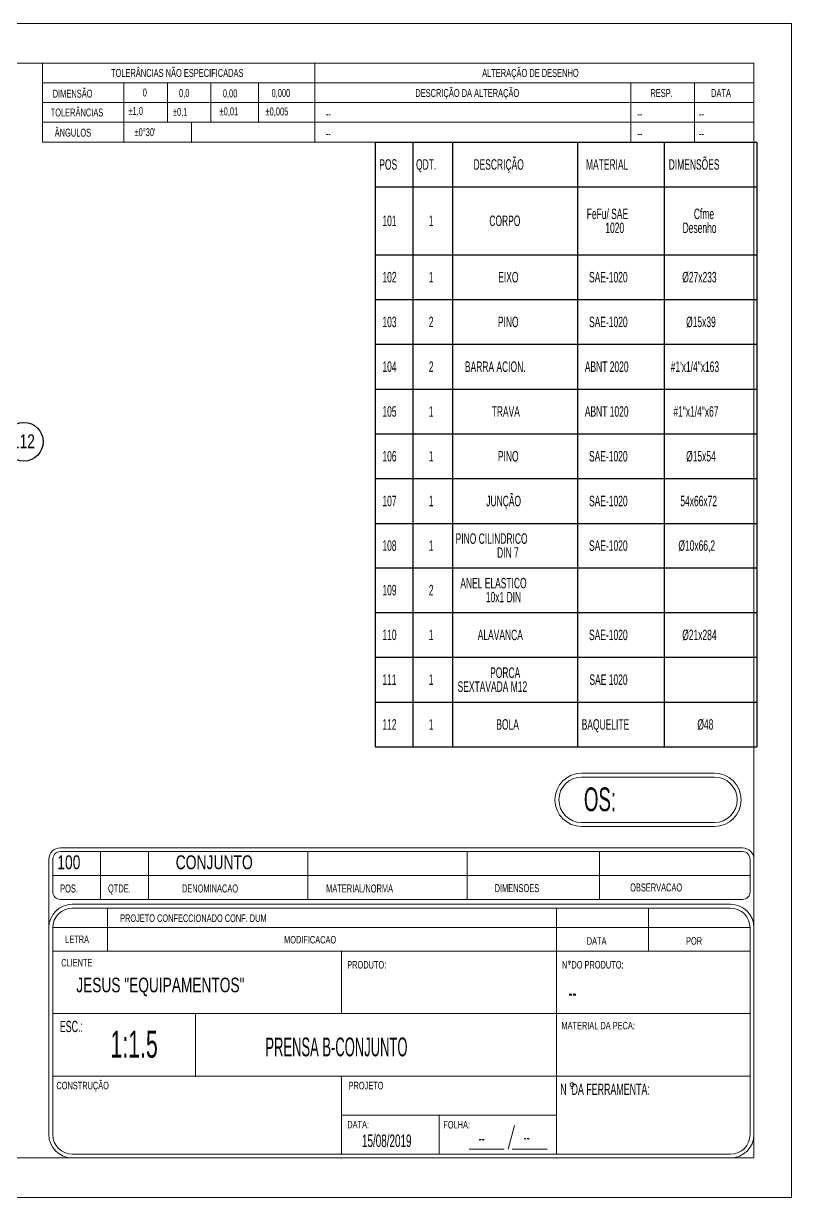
# Model space of a CAD drawing. Header units: millimetres. Extents: x 0 to 630, y 0 to 445.
# Drawn here: x 338.6 to 630, y 0 to 445.5 of the extents above; entities that cross this region are included whole.
import ezdxf

# ---------------------------------------------------------------- set-up
doc = ezdxf.new("R2010")
doc.units = ezdxf.units.MM
doc.header["$LTSCALE"] = 1.5
doc.layers.add('COTAS', color=7, linetype='Continuous')
doc.styles.add('SLDTEXTSTYLE1', font='TXT', dxfattribs={"width": 0.589474})
doc.styles.add('SLDTEXTSTYLE2', font='TXT', dxfattribs={"width": 0.515789})
doc.styles.add('SLDTEXTSTYLE3', font='TXT', dxfattribs={"width": 0.7})
doc.styles.add('SLDTEXTSTYLE4', font='TXT', dxfattribs={"width": 0.695035})
doc.styles.add('SLDTEXTSTYLE5', font='TXT', dxfattribs={"width": 0.605})
doc.styles.add('SLDTEXTSTYLE6', font='TXT', dxfattribs={"width": 0.75})

# ---------------------------------------------------------------- blocks, each defined once
blk = doc.blocks.new('Bloco2')
at = {"color": 7, "linetype": 'Continuous', "lineweight": 18}
for p, q in [((630.12, 445.6), (0.12, 445.6)), ((630.12, 445.6), (630.12, 0.1)), ((615.87, 430.6), (30.12, 430.6)), ((615.87, 15.1), (615.87, 430.6)), ((615.87, 15.1), (30.12, 15.1)), ((630.12, 0.1), (0.12, 0.1))]:
    blk.add_line(p, q, dxfattribs=at)
blk = doc.blocks.new('SW_TABLEANNOTATION_0')
at = {"layer": 'COTAS', "color": 0}
for p, q in [((0, 0), (0, -16.99)), ((0, 0), (14.33, 0)), ((14.33, 0), (14.33, -16.99)), ((14.33, 0), (29.33, 0)), ((29.33, 0), (29.33, -16.99)), ((29.33, 0), (76.74, 0)), ((76.74, 0), (76.74, -16.99)), ((76.74, 0), (109.69, 0)), ((109.69, 0), (109.69, -16.99)), ((109.69, 0), (144.82, 0)), ((144.82, 0), (144.82, -16.99)), ((0, -16.99), (14.33, -16.99)), ((0, -16.99), (0, -42.76)), ((0, -16.99), (144.82, -16.99)), ((14.33, -16.99), (29.33, -16.99)), ((14.33, -16.99), (14.33, -42.76)), ((29.33, -16.99), (76.74, -16.99)), ((29.33, -16.99), (29.33, -42.76)), ((76.74, -16.99), (109.69, -16.99)), ((76.74, -16.99), (76.74, -42.76)), ((109.69, -16.99), (144.82, -16.99)), ((109.69, -16.99), (109.69, -42.76)), ((144.82, -16.99), (144.82, -42.76)), ((0, -42.76), (0, -59.75)), ((0, -42.76), (14.33, -42.76)), ((14.33, -42.76), (14.33, -59.75)), ((14.33, -42.76), (29.33, -42.76)), ((29.33, -42.76), (29.33, -59.75)), ((29.33, -42.76), (76.74, -42.76)), ((76.74, -42.76), (76.74, -59.75)), ((76.74, -42.76), (109.69, -42.76)), ((109.69, -42.76), (109.69, -59.75)), ((109.69, -42.76), (144.82, -42.76)), ((144.82, -42.76), (144.82, -59.75)), ((0, -59.75), (0, -76.74)), ((0, -59.75), (14.33, -59.75)), ((14.33, -59.75), (14.33, -76.74)), ((14.33, -59.75), (29.33, -59.75)), ((29.33, -59.75), (29.33, -76.74)), ((29.33, -59.75), (76.74, -59.75)), ((76.74, -59.75), (76.74, -76.74)), ((76.74, -59.75), (109.69, -59.75)), ((109.69, -59.75), (109.69, -76.74)), ((109.69, -59.75), (144.82, -59.75)), ((144.82, -59.75), (144.82, -76.74)), ((0, -76.74), (0, -93.73)), ((0, -76.74), (14.33, -76.74)), ((14.33, -76.74), (14.33, -93.73)), ((14.33, -76.74), (29.33, -76.74)), ((29.33, -76.74), (29.33, -93.73)), ((29.33, -76.74), (76.74, -76.74)), ((76.74, -76.74), (76.74, -93.73)), ((76.74, -76.74), (109.69, -76.74)), ((109.69, -76.74), (109.69, -93.73)), ((109.69, -76.74), (144.82, -76.74)), ((144.82, -76.74), (144.82, -93.73)), ((0, -93.73), (0, -110.72)), ((0, -93.73), (14.33, -93.73)), ((14.33, -93.73), (14.33, -110.72)), ((14.33, -93.73), (29.33, -93.73)), ((29.33, -93.73), (29.33, -110.72)), ((29.33, -93.73), (76.74, -93.73)), ((76.74, -93.73), (76.74, -110.72)), ((76.74, -93.73), (109.69, -93.73)), ((109.69, -93.73), (109.69, -110.72)), ((109.69, -93.73), (144.82, -93.73)), ((144.82, -93.73), (144.82, -110.72)), ((0, -110.72), (0, -127.71)), ((0, -110.72), (14.33, -110.72)), ((14.33, -110.72), (14.33, -127.71)), ((14.33, -110.72), (29.33, -110.72)), ((29.33, -110.72), (29.33, -127.71)), ((29.33, -110.72), (76.74, -110.72)), ((76.74, -110.72), (76.74, -127.71)), ((76.74, -110.72), (109.69, -110.72)), ((109.69, -110.72), (109.69, -127.71)), ((109.69, -110.72), (144.82, -110.72)), ((144.82, -110.72), (144.82, -127.71)), ((0, -127.71), (0, -144.7)), ((0, -127.71), (14.33, -127.71)), ((14.33, -127.71), (14.33, -144.7)), ((14.33, -127.71), (29.33, -127.71)), ((29.33, -127.71), (29.33, -144.7)), ((29.33, -127.71), (76.74, -127.71)), ((76.74, -127.71), (76.74, -144.7)), ((76.74, -127.71), (109.69, -127.71)), ((109.69, -127.71), (109.69, -144.7)), ((109.69, -127.71), (144.82, -127.71)), ((144.82, -127.71), (144.82, -144.7)), ((0, -144.7), (0, -161.52)), ((0, -144.7), (14.33, -144.7)), ((14.33, -144.7), (14.33, -161.52)), ((14.33, -144.7), (29.33, -144.7)), ((29.33, -144.7), (29.33, -161.52)), ((29.33, -144.7), (76.74, -144.7)), ((76.74, -144.7), (76.74, -161.52)), ((76.74, -144.7), (109.69, -144.7)), ((109.69, -144.7), (109.69, -161.52)), ((109.69, -144.7), (144.82, -144.7)), ((144.82, -144.7), (144.82, -161.52)), ((0, -161.52), (0, -178.51)), ((0, -161.52), (14.33, -161.52)), ((14.33, -161.52), (14.33, -178.51)), ((14.33, -161.52), (29.33, -161.52)), ((29.33, -161.52), (29.33, -178.51)), ((29.33, -161.52), (76.74, -161.52)), ((76.74, -161.52), (76.74, -178.51)), ((76.74, -161.52), (109.69, -161.52)), ((109.69, -161.52), (109.69, -178.51)), ((109.69, -161.52), (144.82, -161.52)), ((144.82, -161.52), (144.82, -178.51)), ((0, -178.51), (0, -195.49)), ((0, -178.51), (14.33, -178.51)), ((14.33, -178.51), (14.33, -195.49)), ((14.33, -178.51), (29.33, -178.51)), ((29.33, -178.51), (29.33, -195.49)), ((29.33, -178.51), (76.74, -178.51)), ((76.74, -178.51), (76.74, -195.49)), ((76.74, -178.51), (109.69, -178.51)), ((109.69, -178.51), (109.69, -195.49)), ((109.69, -178.51), (144.82, -178.51)), ((144.82, -178.51), (144.82, -195.49)), ((0, -195.49), (0, -212.48)), ((0, -195.49), (14.33, -195.49)), ((14.33, -195.49), (14.33, -212.48)), ((14.33, -195.49), (29.33, -195.49)), ((29.33, -195.49), (29.33, -212.48)), ((29.33, -195.49), (76.74, -195.49)), ((76.74, -195.49), (76.74, -212.48)), ((76.74, -195.49), (109.69, -195.49)), ((109.69, -195.49), (109.69, -212.48)), ((109.69, -195.49), (144.82, -195.49)), ((144.82, -195.49), (144.82, -212.48)), ((0, -212.48), (0, -229.47)), ((0, -212.48), (14.33, -212.48)), ((14.33, -212.48), (14.33, -229.47)), ((14.33, -212.48), (29.33, -212.48)), ((29.33, -212.48), (29.33, -229.47)), ((29.33, -212.48), (76.74, -212.48)), ((76.74, -212.48), (76.74, -229.47)), ((76.74, -212.48), (109.69, -212.48)), ((109.69, -212.48), (109.69, -229.47)), ((109.69, -212.48), (144.82, -212.48)), ((144.82, -212.48), (144.82, -229.47)), ((0, -229.47), (14.33, -229.47)), ((14.33, -229.47), (29.33, -229.47)), ((29.33, -229.47), (76.74, -229.47)), ((76.74, -229.47), (109.69, -229.47)), ((109.69, -229.47), (144.82, -229.47))]:
    blk.add_line(p, q, dxfattribs=at)
at = {"layer": 'COTAS', "color": 0, "attachment_point": 1, "style": 'SLDTEXTSTYLE5'}
for s, insert, char_height in [('POS', (1.58, -6.51), 3.969), ('QDT.', (15.51, -6.51), 3.969), ('DESCRIÇÃO', (37.31, -6.51), 3.969), ('MATERIAL', (79.99, -6.51), 3.969), ('DIMENSÕES', (111.38, -6.51), 3.969), ('FeFu/ SAE', (80.28, -25.25), 3.969), ('Cfme', (120.93, -25.25), 3.969), ('101', (2.76, -27.89), 3.969), ('1', (20.36, -27.89), 3.97), ('CORPO', (43.33, -27.89), 3.969), ('1020', (87.34, -30.54), 3.969), ('Desenho', (116.67, -30.54), 3.969), ('102', (2.76, -49.27), 3.969), ('1', (20.36, -49.27), 3.97), ('EIXO', (46.71, -49.27), 3.969), ('SAE-1020', (81.16, -49.27), 3.969), ('Ø27x233', (116.52, -49.27), 3.969), ('103', (2.76, -66.26), 3.969), ('2', (20.36, -66.26), 3.97), ('PINO', (46.57, -66.26), 3.969), ('SAE-1020', (81.16, -66.26), 3.969), ('Ø15x39', (117.99, -66.26), 3.969), ('104', (2.76, -83.25), 3.969), ('2', (20.36, -83.25), 3.97), ('BARRA ACION.', (34.07, -83.25), 3.9688), ('ABNT 2020', (79.55, -83.25), 3.969), ('#1\'x1/4"x163', (112.14, -83.25), 3.9688), ('105', (2.76, -100.24), 3.969), ('1', (20.36, -100.24), 3.97), ('TRAVA', (44.21, -100.24), 3.969), ('ABNT 1020', (79.55, -100.24), 3.969), ('#1"x1/4"x67', (113.17, -100.24), 3.9688), ('106', (2.76, -117.23), 3.969), ('1', (20.36, -117.23), 3.97), ('PINO', (46.57, -117.23), 3.969), ('SAE-1020', (81.16, -117.23), 3.969), ('Ø15x54', (117.99, -117.23), 3.969), ('JUNÇÃO', (42.16, -134.22), 3.969), ('107', (2.76, -134.22), 3.969), ('1', (20.36, -134.22), 3.97), ('SAE-1020', (81.16, -134.22), 3.969), ('54x66x72', (115.79, -134.22), 3.969), ('108', (2.76, -151.13), 3.969), ('1', (20.36, -151.13), 3.97), ('PINO CILINDRICO', (30.54, -148.48), 3.9688), ('SAE-1020', (81.16, -151.13), 3.969), ('Ø10x66,2', (115.05, -151.13), 3.969), ('DIN 7', (46.27, -153.77), 3.969), ('109', (2.76, -168.03), 3.969), ('2', (20.36, -168.03), 3.97), ('ANEL ELASTICO', (32.31, -165.38), 3.9688), ('10x1 DIN', (42.01, -170.67), 3.969), ('110', (2.76, -185.02), 3.969), ('1', (20.36, -185.02), 3.97), ('ALAVANCA', (38.92, -185.02), 3.969), ('SAE-1020', (81.16, -185.02), 3.969), ('Ø21x284', (116.52, -185.02), 3.969), ('PORCA', (43.63, -199.36), 3.969), ('111', (2.76, -202.01), 3.969), ('1', (20.36, -202.01), 3.97), ('SEXTAVADA M12', (31.28, -204.65), 3.9688), ('SAE 1020', (81.31, -202.01), 3.969), ('112', (2.76, -219), 3.969), ('1', (20.36, -219), 3.97), ('BOLA', (45.98, -219), 3.969), ('BAQUELITE', (78.37, -219), 3.969), ('Ø48', (122.26, -219), 3.969)]:
    blk.add_mtext(s, dxfattribs=dict(at, insert=insert, char_height=char_height))
blk = doc.blocks.new('SW_NOTE_0_13')
at = {"layer": 'COTAS', "color": 0}
blk.add_circle((6.42, -3.61), 7.36, dxfattribs=at)
at = {"layer": 'COTAS', "color": 0, "insert": (6.26, -0.82), "char_height": 5.25, "attachment_point": 2, "style": 'SLDTEXTSTYLE6'}
blk.add_mtext('112', dxfattribs=at)

msp = doc.modelspace()

# ---------------------------------------------------------------- linework, layer by layer
at = {"color": 7, "linetype": 'Continuous', "lineweight": 18}
for p, q in [((615.75, 430.5), (345.75, 430.5)), ((345.75, 400.5), (345.75, 430.5)), ((449.17, 400.5), (449.17, 430.5)), ((615.75, 430.5), (615.75, 400.5)), ((345.75, 423), (449.17, 423)), ((376.7, 400.5), (376.7, 423)), ((393.2, 408), (393.2, 423)), ((409.7, 408), (409.7, 423)), ((427.7, 408), (427.7, 423)), ((449.17, 423), (615.75, 423)), ((568.97, 400.5), (568.97, 423)), ((593.25, 400.5), (593.25, 423)), ((345.75, 415.5), (449.17, 415.5)), ((449.17, 415.5), (615.75, 415.5)), ((345.75, 408), (449.17, 408)), ((402.29, 408), (402.29, 400.5)), ((449.17, 408), (615.75, 408)), ((345.75, 400.5), (449.17, 400.5)), ((449.17, 400.5), (615.75, 400.5)), ((600.75, 161.04), (550.35, 161.04)), ((600.75, 159.54), (550.35, 159.54)), ((550.35, 142.29), (600.75, 142.29)), ((550.35, 140.79), (600.75, 140.79)), ((611.34, 132.71), (352.62, 132.71)), ((611.34, 131.24), (352.62, 131.24)), ((367.82, 113.1), (367.82, 131.24)), ((385.97, 113.1), (385.97, 131.24)), ((446.45, 113.1), (446.45, 131.24)), ((506.93, 113.1), (506.93, 131.24)), ((557.18, 113.1), (557.18, 131.24)), ((348.21, 23.89), (348.21, 128.3)), ((348.21, 128.3), (348.21, 108.69)), ((349.68, 128.3), (349.68, 116.04)), ((614.28, 116.04), (614.28, 128.3)), ((615.75, 23.89), (615.75, 128.3)), ((349.68, 122.17), (614.28, 122.17)), ((352.62, 113.1), (611.34, 113.1)), ((357.1, 111.28), (606.86, 111.28)), ((357.1, 109.8), (606.86, 109.8)), ((370.43, 93.51), (370.43, 109.8)), ((540.78, 109.8), (540.78, 93.51)), ((575.76, 109.8), (575.76, 93.51)), ((349.69, 23.89), (349.69, 102.4)), ((349.69, 102.4), (614.27, 102.4)), ((614.27, 102.4), (614.27, 23.89)), ((349.69, 93.51), (614.27, 93.51)), ((459.31, 93.51), (459.31, 69.81)), ((540.78, 93.51), (540.78, 69.81)), ((545.53, 88.65), (545.92, 88.65)), ((545.53, 88.61), (545.92, 88.61)), ((349.69, 69.81), (614.27, 69.81)), ((403.89, 46.11), (403.89, 69.81)), ((540.78, 46.11), (540.78, 69.81)), ((349.69, 46.11), (614.27, 46.11)), ((459.31, 46.11), (459.31, 16.48)), ((540.78, 46.11), (540.78, 16.48)), ((546.27, 41.46), (547.04, 41.46)), ((459.31, 31.29), (540.78, 31.29)), ((496.34, 31.29), (496.34, 16.48)), ((524.89, 27.28), (522.51, 18.39)), ((521.03, 18.39), (507.69, 18.39)), ((523.99, 18.39), (537.32, 18.39)), ((606.86, 16.48), (357.1, 16.48)), ((606.86, 15), (357.1, 15)), ((614.89, 15), (615.75, 15)), ((615.75, 15), (615.75, 15.86))]:
    msp.add_line(p, q, dxfattribs=at)
for centre, radius in [((545.73, 89.45), 0.37), ((545.73, 89.42), 0.37), ((546.7, 42.84), 0.741)]:
    msp.add_circle(centre, radius, dxfattribs=at)
for centre, radius, start, end in [((550.35, 150.91), 10.12, 90, 270), ((600.75, 150.91), 10.12, 270, 90), ((550.35, 150.91), 8.62, 90, 270), ((600.75, 150.91), 8.62, 270, 90), ((352.62, 128.3), 4.41, 90, 180), ((352.62, 128.3), 2.94, 90, 180), ((611.34, 128.3), 4.41, 0, 90), ((611.34, 128.3), 2.94, 0, 90), ((352.62, 116.04), 2.94, 180, 270), ((611.34, 116.04), 2.94, 270, 0), ((357.1, 102.4), 8.89, 90, 180), ((357.1, 102.4), 7.41, 90, 180), ((606.86, 102.4), 8.89, 0, 90), ((606.86, 102.4), 7.41, 0, 90), ((357.1, 23.89), 8.89, 180, 270), ((357.1, 23.89), 7.41, 180, 270), ((606.86, 23.89), 7.41, 270, 0), ((606.86, 23.89), 8.89, 270, 0)]:
    msp.add_arc(centre, radius, start, end, dxfattribs=at)

# ---------------------------------------------------------------- block references
at = {"layer": 'COTAS'}
for name, p in [('Bloco2', (-0.12, -0.1)), ('SW_TABLEANNOTATION_0', (472.02, 400.5)), ('SW_NOTE_0_13', (332.28, 290.4))]:
    msp.add_blockref(name, p, dxfattribs=at)

# ---------------------------------------------------------------- texts
at = {"color": 7, "linetype": 'Continuous', "lineweight": 0}
for s, insert, char_height, attachment_point, style in [('TOLERÂNCIAS NÃO ESPECIFICADAS', (396.93, 428.24), 3, 2, 'SLDTEXTSTYLE1'), ('ALTERAÇÃO DE DESENHO', (530.93, 428.24), 3, 2, 'SLDTEXTSTYLE1'), ('DIMENSÃO', (349.68, 420.38), 3, 1, 'SLDTEXTSTYLE1'), ('0', (383.83, 420.81), 3, 1, 'SLDTEXTSTYLE1'), ('0,0', (397.61, 420.62), 3, 1, 'SLDTEXTSTYLE1'), ('0,00', (414.23, 420.48), 3, 1, 'SLDTEXTSTYLE1'), ('0,000', (432.72, 420.62), 3, 1, 'SLDTEXTSTYLE1'), ('DESCRIÇÃO DA ALTERAÇÃO', (487.25, 420.62), 3, 1, 'SLDTEXTSTYLE1'), ('RESP.', (576.47, 420.62), 3, 1, 'SLDTEXTSTYLE1'), ('DATA', (599.48, 420.62), 3, 1, 'SLDTEXTSTYLE1'), ('TOLERÂNCIAS', (348.9, 413.22), 3, 1, 'SLDTEXTSTYLE1'), ('±1,0', (378.43, 413.77), 3, 1, 'SLDTEXTSTYLE1'), ('±0,1', (395.29, 413.47), 3, 1, 'SLDTEXTSTYLE1'), ('±0,01', (412.99, 413.65), 3, 1, 'SLDTEXTSTYLE1'), ('±0,005', (430.44, 413.6), 3, 1, 'SLDTEXTSTYLE1'), ('--', (453.28, 412.7), 3, 1, 'SLDTEXTSTYLE1'), ('--', (571.54, 412.7), 3, 1, 'SLDTEXTSTYLE1'), ('--', (594.95, 412.7), 3, 1, 'SLDTEXTSTYLE1'), ('ÂNGULOS', (350.43, 405.56), 3, 1, 'SLDTEXTSTYLE1'), ("±0°30'", (380.71, 405.76), 3, 1, 'SLDTEXTSTYLE1'), ('--', (453.28, 405.2), 3, 1, 'SLDTEXTSTYLE1'), ('--', (571.54, 405.2), 3, 1, 'SLDTEXTSTYLE1'), ('--', (594.95, 405.2), 3, 1, 'SLDTEXTSTYLE1'), ('OS:', (551.22, 155.6), 9, 1, 'SLDTEXTSTYLE1'), ('POS.', (352.51, 118.78), 3.033, 1, 'SLDTEXTSTYLE4'), ('QTDE.', (370.66, 118.78), 3.033, 1, 'SLDTEXTSTYLE4'), ('DENOMINACAO', (398.71, 118.78), 3.0335, 1, 'SLDTEXTSTYLE4'), ('MATERIAL/NORMA', (453.43, 118.78), 3.0335, 1, 'SLDTEXTSTYLE4'), ('DIMENSOES', (517.34, 118.92), 3.033, 1, 'SLDTEXTSTYLE4'), ('OBSERVACAO', (568.77, 119.17), 3.033, 1, 'SLDTEXTSTYLE4'), ('PROJETO CONFECCIONADO CONF. DUM', (375.25, 107.43), 2.8441, 1, 'SLDTEXTSTYLE1'), ('LETRA', (354.41, 99.42), 2.844, 1, 'SLDTEXTSTYLE1'), ('MODIFICACAO', (437.46, 99.25), 2.8441, 1, 'SLDTEXTSTYLE1'), ('DATA', (552.33, 98.78), 2.844, 1, 'SLDTEXTSTYLE1'), ('POR', (590, 98.78), 2.844, 1, 'SLDTEXTSTYLE1'), ('CLIENTE', (352.91, 90.54), 2.844, 1, 'SLDTEXTSTYLE1'), ('PRODUTO:', (461.44, 89.73), 2.844, 1, 'SLDTEXTSTYLE1'), ('N  DO PRODUTO:', (542.91, 89.73), 2.8441, 1, 'SLDTEXTSTYLE1'), ('JESUS "EQUIPAMENTOS"', (358.62, 83.43), 5.5562, 1, 'SLDTEXTSTYLE3'), ('--', (545.43, 80.88), 6.399, 1, 'SLDTEXTSTYLE2'), ('ESC.:', (352.37, 67.04), 4.266, 1, 'SLDTEXTSTYLE1'), ('1:1.5', (371.59, 63.31), 10.239, 1, 'SLDTEXTSTYLE1'), ('MATERIAL DA PECA:', (542.69, 66.66), 2.8441, 1, 'SLDTEXTSTYLE1'), ('PRENSA B-CONJUNTO', (430.36, 60.72), 7.1437, 1, 'SLDTEXTSTYLE2'), ('CONSTRUÇÃO', (351.07, 43.91), 2.844, 1, 'SLDTEXTSTYLE1'), ('PROJETO', (461.94, 43.91), 2.844, 1, 'SLDTEXTSTYLE1'), ('N  DA FERRAMENTA:', (542.24, 43.2), 4.2661, 1, 'SLDTEXTSTYLE1'), ('DATA:', (461.44, 29.09), 2.844, 1, 'SLDTEXTSTYLE1'), ('FOLHA:', (497.88, 29.04), 2.844, 1, 'SLDTEXTSTYLE1'), ('15/08/2019', (467.02, 23.92), 4.763, 1, 'SLDTEXTSTYLE1'), ('--', (528.3, 25.03), 4.444, 1, 'SLDTEXTSTYLE1'), ('--', (511.24, 24.72), 4.444, 1, 'SLDTEXTSTYLE1')]:
    msp.add_mtext(s, dxfattribs=dict(at, insert=insert, char_height=char_height, attachment_point=attachment_point, style=style))
at = {"layer": 'COTAS', "char_height": 5.25, "attachment_point": 1, "style": 'SLDTEXTSTYLE6'}
for s, insert in [('100', (351.39, 129.84)), ('CONJUNTO', (396.34, 129.84))]:
    msp.add_mtext(s, dxfattribs=dict(at, insert=insert))

doc.saveas('drawing.dxf')
